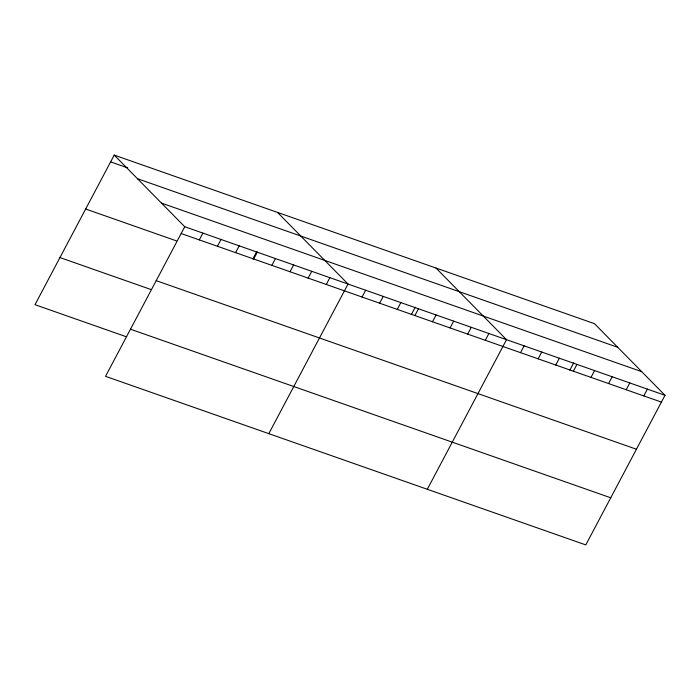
<?xml version="1.0" encoding="UTF-8"?>
<svg xmlns="http://www.w3.org/2000/svg" width="700" height="700" viewBox="0 0 700 700"><rect width="100%" height="100%" fill="white"/><g stroke="black" fill="none" stroke-linecap="round" stroke-linejoin="round"><path stroke-width="1.05" d="M114.214 155.085L184.748 226.73L105.534 376.338L585.786 544.915L665 395.308L594.466 323.662L114.214 155.085L35 304.692L125.711 336.534M199.299 239.899L202.895 233.1M217.438 246.26L221.034 239.47M235.585 252.63L239.181 245.84M252.858 258.93L256.777 251.536M253.724 259L257.32 252.201M271.871 265.37L275.467 258.571M290.01 271.74L293.606 264.941M308.149 278.101L311.754 271.311M326.296 284.471L329.892 277.681M268.817 433.659L348.04 284.051L277.498 212.398M362.049 297.027L365.645 290.229M379.654 303.205L383.25 296.406M397.267 309.382L400.864 302.592M411.346 314.562L415.257 307.169M414.873 315.569L418.469 308.77M432.486 321.746L436.082 314.956M450.091 327.933L453.688 321.134M467.705 334.11L471.301 327.311M485.31 340.287L488.906 333.498M427.306 489.282L506.52 339.675L435.977 268.03M520.529 352.651L524.125 345.861M538.142 358.838L541.739 352.039M555.747 365.015L559.344 358.225M569.826 370.186L573.738 362.801M573.352 371.192L576.957 364.402M590.966 377.379L594.562 370.58M608.571 383.556L612.176 376.766M626.185 389.743L629.781 382.944M643.79 395.92L647.395 389.13M110.618 161.875L127.75 167.895M137.489 178.727L617.741 347.305M161.472 203.088L641.725 371.665M184.748 226.73L665 395.308M181.151 233.529L661.404 402.106M85.663 209.011L176.374 240.852M156.196 280.656L636.449 449.234M59.955 257.565L150.666 289.406M130.489 329.21L610.741 497.787"/></g></svg>
